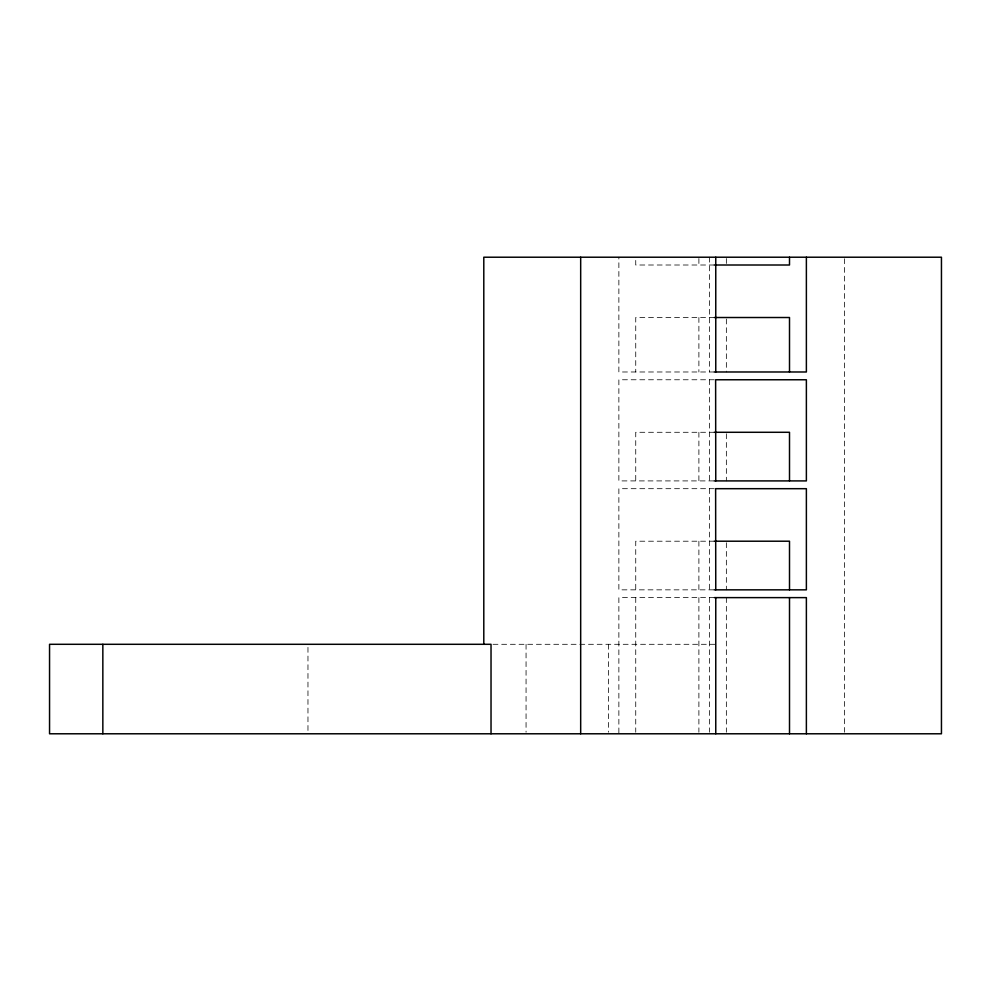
<?xml version="1.0" encoding="UTF-8"?>
<svg xmlns="http://www.w3.org/2000/svg" width="991" height="991" viewBox="0 0 991 991"><rect width="100%" height="100%" fill="white"/><g stroke="black" fill="none" stroke-linecap="round" stroke-linejoin="round"><path stroke-width="0.74" stroke-dasharray="4.96 3.72" d="M714.238 265.006L635.739 265.006L635.739 258.515M714.238 317.516L635.739 317.516L635.739 371.984M714.238 371.984L618.867 371.984L618.867 257.214M714.226 379.764L618.867 379.764L618.867 480.908L714.238 480.908M714.238 432.287L635.739 432.287L635.739 480.908M714.226 488.687L618.867 488.687L618.867 589.843L714.238 589.843M714.238 541.21L635.739 541.21L635.739 589.843M714.238 597.623L618.867 597.623L618.867 733.786M492.998 644.299L716.927 644.299M844.555 258.762L844.555 732.238M726.353 258.515L726.353 265.006M726.353 319.028L726.353 371.984M726.353 433.798L726.353 480.908M726.353 542.734L726.353 589.843M726.353 597.623L726.353 732.238M709.482 257.214L709.482 371.984M709.482 379.764L709.482 480.908M709.482 488.687L709.482 589.843M709.482 597.623L709.482 732.238M698.89 258.515L698.89 265.006M698.89 317.516L698.89 371.984M698.89 432.287L698.89 480.908M698.89 541.21L698.89 589.843M698.89 597.623L698.89 732.238M635.739 597.623L635.739 732.238M608.585 644.299L608.585 732.238M526.06 644.299L526.06 732.238M307.966 647.383L307.966 732.238"/><path stroke-width="1.49" d="M714.238 265.006L789.505 265.006L789.505 257.214M714.238 317.516L789.505 317.516L789.505 371.984M714.238 371.984L806.377 371.984L806.377 257.214M714.238 432.287L789.505 432.287L789.505 480.908M714.238 480.908L806.377 480.908L806.377 379.764L715.626 379.764L715.762 480.908M714.238 541.21L789.505 541.21L789.505 589.843M714.238 589.843L806.377 589.843L806.377 488.687L715.626 488.687L715.762 589.843M714.238 597.623L806.377 597.623L806.377 733.786M789.505 597.623L789.505 733.786M715.762 257.214L715.762 371.984M715.762 597.623L715.762 733.786M580.676 257.214L580.676 733.786M491.028 733.786L491.028 644.299L49.55 644.299L49.55 733.786L941.45 733.786L941.45 257.214L483.794 257.214L483.794 644.299M102.841 644.299L102.841 733.786"/></g></svg>
